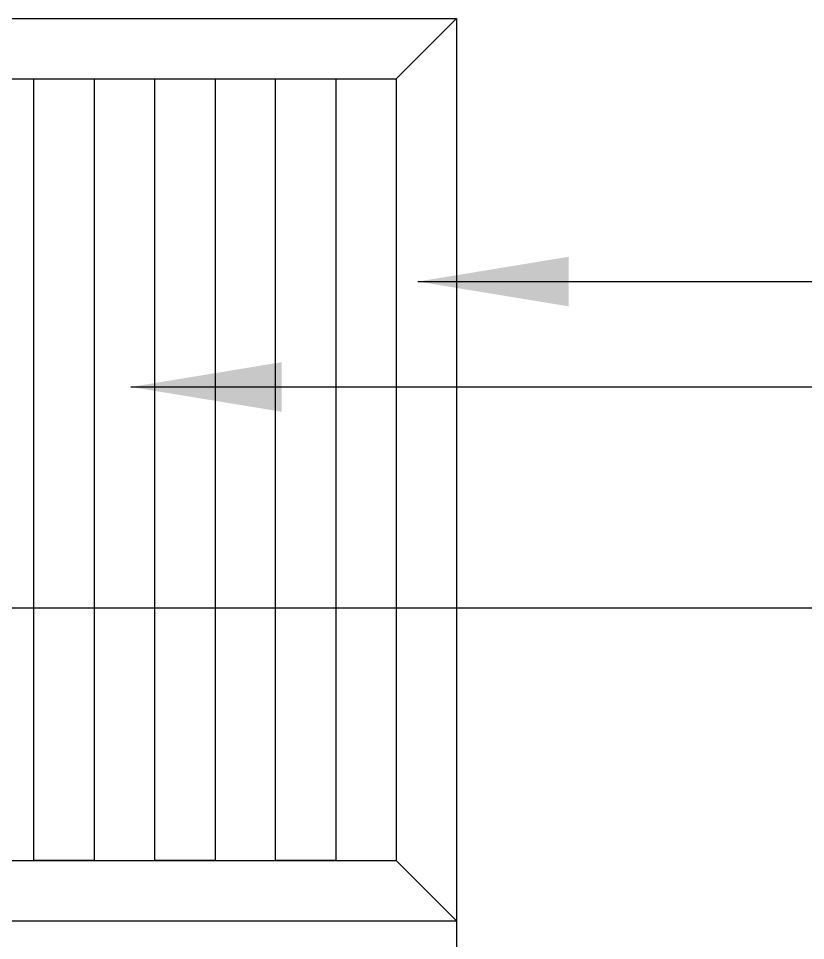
# Model space of a CAD drawing. Header units: centimetres. Extents: x 2 to 137806, y -77553 to 10.
# Drawn here: x 135778.9 to 136039.7, y -75675.3 to -75369.8 of the extents above; entities that cross this region are included whole.
import ezdxf

# ---------------------------------------------------------------- set-up
doc = ezdxf.new("R2010")
doc.units = ezdxf.units.CM
doc.header["$LTSCALE"] = 40
doc.header["$MEASUREMENT"] = 0
doc.layers.add('WALL', color=7, linetype='Continuous')
doc.styles.get("Standard").update_dxf_attribs({"font": 'arialbd.ttf'})
doc.dimstyles.get("Standard").update_dxf_attribs({"dimtxt": 35, "dimasz": 10, "dimexe": 0.18, "dimexo": 0.0625, "dimgap": 0.09, "dimtad": 0, "dimtih": 1, "dimtoh": 1, "dimdec": 0, "dimzin": 0, "dimdsep": 46, "dimtxsty": 'Standard', "dimcen": 0.09, "dimadec": 0, "dimazin": 0, "dimtfac": 1, "dimtdec": 0, "dimtofl": 0, "dimtmove": 0, "dimatfit": 3, "dimfxl": 1, "dimtolj": 1, "dimtzin": 0, "dimarcsym": 0})

msp = doc.modelspace()

# ---------------------------------------------------------------- linework, layer by layer
at = {"layer": 'WALL'}
for p, q in [((135024.05, -75369.75), (135924.05, -75369.75)), ((135924.05, -75369.75), (135904.05, -75389.75)), ((135924.05, -75369.75), (135924.05, -77429.75)), ((135044.05, -75389.75), (135904.05, -75389.75)), ((135904.05, -75389.75), (135904.05, -75648.75)), ((135044.05, -75648.75), (135904.05, -75648.75)), ((135924.05, -75668.75), (135904.05, -75648.75)), ((135024.05, -75668.75), (135924.05, -75668.75))]:
    msp.add_line(p, q, dxfattribs=at)
at = {"layer": 'WALL', "color": 252, "true_color": 0x939598}
for points in [[(135784.05, -75389.75), (135804.05, -75389.75), (135804.05, -75648.75), (135784.05, -75648.75)], [(135824.05, -75389.75), (135844.05, -75389.75), (135844.05, -75648.75), (135824.05, -75648.75)], [(135864.05, -75389.75), (135884.05, -75389.75), (135884.05, -75648.75), (135864.05, -75648.75)]]:
    msp.add_lwpolyline(points, close=True, dxfattribs=at)

# ---------------------------------------------------------------- leaders
at = {"layer": 'WALL'}
for points, override in [([(135911.26, -75456.93), (136360.98, -75456.93)], {"dimasz": 50, "dimgap": 0.09, "dimtad": 0}), ([(135816.17, -75491.85), (136149.27, -75491.85), (136149.27, -75456.93)], {"dimasz": 50}), ([(135703.46, -75565.06), (136360.98, -75565.06)], {"dimasz": 50, "dimgap": 0.09, "dimtad": 0})]:
    msp.add_leader(points, dimstyle='Standard', override=override, dxfattribs=at)

doc.saveas('drawing.dxf')
